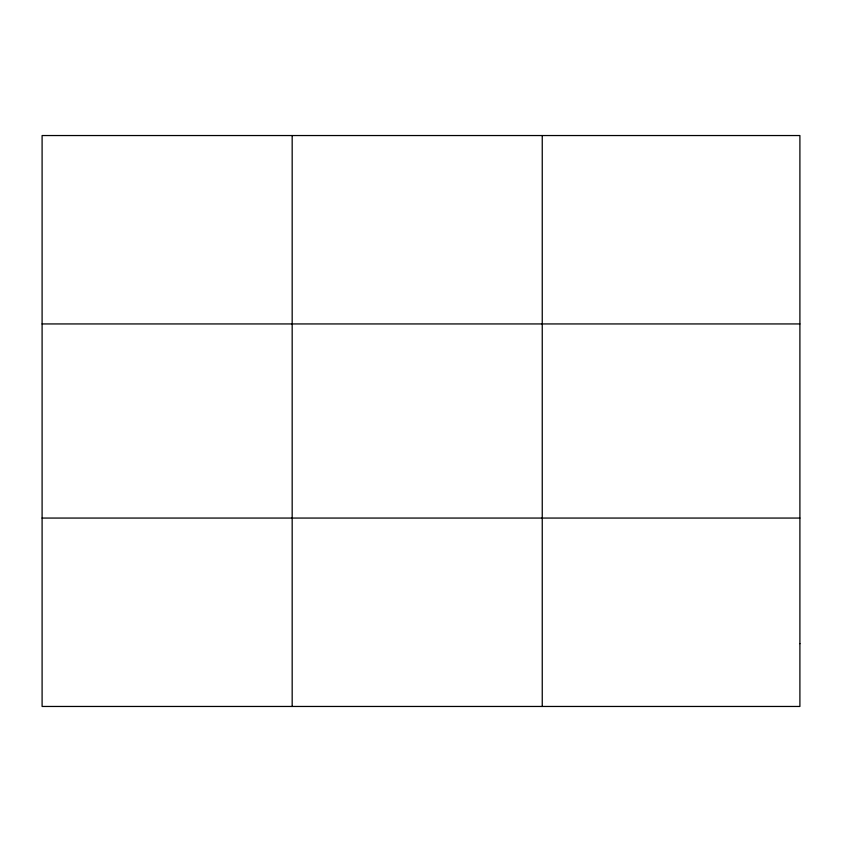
<?xml version="1.0" encoding="UTF-8"?>
<svg xmlns="http://www.w3.org/2000/svg" width="842" height="842" viewBox="0 0 842 842"><rect width="100%" height="100%" fill="white"/><g stroke="black" fill="none" stroke-linecap="round" stroke-linejoin="round"><path stroke-width="1.26" d="M292.174 135.541L292.174 706.459M542.248 135.541L542.248 706.459M42.1 323.938L799.9 323.938M42.1 518.062L799.9 518.062M799.9 643.656L799.9 706.459L42.1 706.459L42.1 135.541L799.9 135.541L799.9 643.656"/></g></svg>
